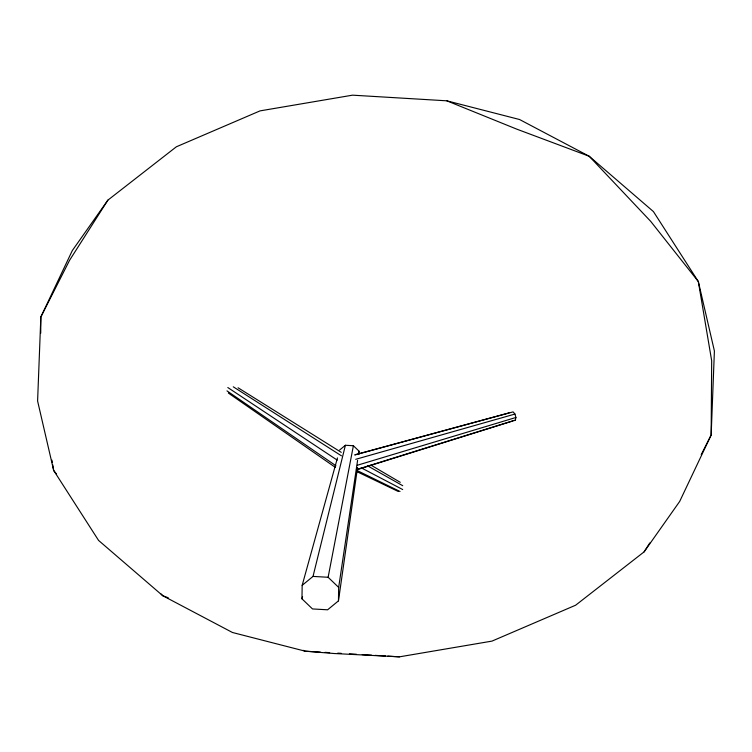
<?xml version="1.0" encoding="UTF-8"?>
<svg xmlns="http://www.w3.org/2000/svg" width="752" height="752" viewBox="0 0 752 752"><rect width="100%" height="100%" fill="white"/><g stroke="black" fill="none" stroke-linecap="round" stroke-linejoin="round"><path stroke-width="1.13" d="M40.73 333.221L40.843 316.968L72.305 250.585L107.893 200.135L176.363 146.79L260.032 110.882L352.528 95.166L446.81 100.815L519.557 119.512L589.22 156.266L653.432 211.585L698.326 281.539L714.4 350.968L711.157 435.032L679.695 501.415L644.107 551.865L575.637 605.21L491.968 641.118L399.472 656.834L334.01 653.507L305.19 651.185L232.443 632.488L162.78 595.734L98.568 540.415L53.674 470.461L37.6 401.032L40.843 316.968L69.607 260.239L107.893 200.135M357.538 467.5L338.456 600.876L327.618 609.797L312.503 608.941L301.966 598.818L302.172 585.338L337.469 457.893M338.456 600.876L338.663 587.397L357.595 460.337M358.93 454.152L358.977 451.097L353.393 445.729L345.394 445.278L339.65 449.997M358.46 454.556L358.977 451.097M338.663 587.397L328.126 577.273L353.393 445.729M356.401 469.897L515.383 420.189L515.91 417.492L514.96 414.051L513.099 411.88L354.728 454.988M302.172 585.338L313.011 576.417L345.394 445.278M301.966 598.818L302.567 596.543M701.221 454.622L711.157 435.032L711.674 360.734L698.326 281.539L650.706 221.361L589.22 156.266L516.859 129.175L446.81 100.815M644.107 551.865L649.756 542.991M356.815 469.502L512.582 420.913M357.341 465.244L515.91 417.492M355.705 459.322L514.96 414.051M355.188 454.716L509.151 412.867M513.701 420.565L515.383 420.189M313.011 576.417L328.126 577.273M320.324 652.087L305.19 651.185L303.037 650.311M324.977 652.369L329.639 652.651M337.78 653.14L341.276 653.347M349.426 653.836L356.41 654.249M362.229 654.607L371.535 655.161M375.032 655.368L385.503 655.998M387.835 656.139L399.472 656.834M168.26 597.784L162.78 595.734L161.182 594.042M357.313 471.824L398.24 491.46M356.937 470.451L400.017 491.498M361.223 467.81L402.696 489.543M367.399 465.723L402.724 485.707M370.98 465.14L400.261 482.323M238.055 387.759L341.267 452.356M233.27 386.81L341.493 455.853M227.809 387.534L337.206 460.111M226.972 390.88L335.928 465.761M228.364 393.061L335.458 467.453M56.56 474.108L53.674 470.461L52.706 464.717M51.935 460.13L52.32 462.424"/></g></svg>
